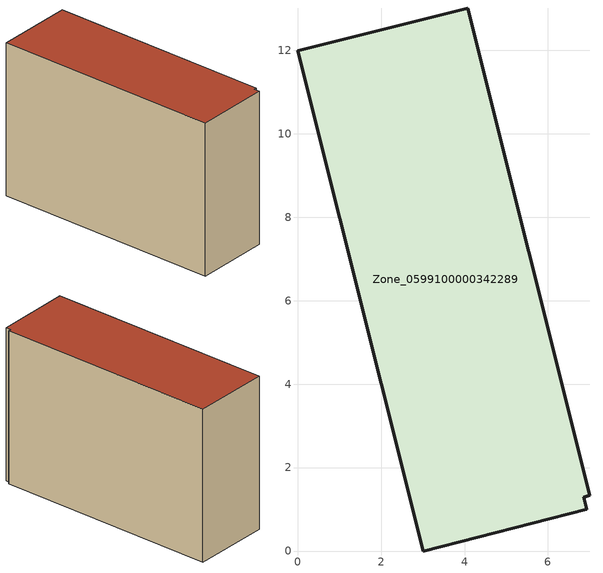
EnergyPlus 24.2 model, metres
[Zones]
Zone_0599100000342289
 floor ground (C_G): 0,11.99 4.08,13.02 7,1.33 6.86,1.29 6.93,1 3.01,0 z0
 wall outside (C_F): 4.08,13.02 0,11.99 3.01,0 6.93,1 6.86,1.29 7,1.33 4.08,13.02 z0:8.38
 roof outside (C_R): 0,11.99 3.01,0 6.93,1 6.86,1.29 7,1.33 4.08,13.02 z8.38
[BUILDING]
Pand.0599100000342289: North Axis=0; Terrain=City; Loads Convergence Tolerance Value=0.04; Temperature Convergence Tolerance Value=0.4; Solar Distribution=FullExterior; Maximum Number of Warmup Days=25; Minimum Number of Warmup Days=1
[Site:Location]
Rotterdam.The.Hague.AP_ZH_NLD Design_Conditions: Latitude=51.96; Longitude=4.45; Time Zone=1; Elevation=-4.5
[SITE:GROUNDTEMPERATURE:BUILDINGSURFACE]
18, 18, 18, 18, 18, 18, 18, 18, 18, 18, 18, 18
[MATERIAL] Thermal Absorptance=0.9; Solar Absorptance=0.7; Visible Absorptance=0.7
Name | Roughness | Thickness | Conductivity | Density | Specific Heat
G.TI.1992-2005 | MediumSmooth | 0.15 | 0.06 | 540 | 1210
F.TI.1992-2005 | Rough | 0.3 | 0.12 | 1920 | 840
R.TI.1992-2005 | MediumRough | 0.2 | 0.08 | 1500 | 1000
[CONSTRUCTION]
C_G: G.TI.1992-2005
C_F: F.TI.1992-2005
C_R: R.TI.1992-2005
[ZONE]
Zone_0599100000342289: Type=1; Multiplier=1; Ceiling Height=Autocalculate; Volume=Autocalculate; Floor Area=autocalculate; Part of Total Floor Area=Yes
[ZONEINFILTRATION:DESIGNFLOWRATE]
Infil_Zone_0599100000342289: Zone or ZoneList or Space or SpaceList=Zone_0599100000342289; Schedule=AlwaysOn; Design Flow Rate Calculation Method=Flow/Area; Flow Rate per Floor Area=0.0015; Constant Term Coefficient=1; Temperature Term Coefficient=0; Velocity Term Coefficient=0; Velocity Squared Term Coefficient=0
[HVACTEMPLATE:ZONE:IDEALLOADSAIRSYSTEM]
Zone_0599100000342289: Maximum Heating Supply Air Temperature=50; Minimum Cooling Supply Air Temperature=13; Maximum Heating Supply Air Humidity Ratio=0.0156; Minimum Cooling Supply Air Humidity Ratio=0.0077; Heating Limit=NoLimit; Cooling Limit=NoLimit; Dehumidification Control Type=ConstantSensibleHeatRatio; Cooling Sensible Heat Ratio=0.7; Dehumidification Setpoint=60; Humidification Control Type=None; Humidification Setpoint=30; Outdoor Air Method=None; Outdoor Air Flow Rate per Person=0.00944; Outdoor Air Flow Rate per Zone Floor Area=0; Outdoor Air Flow Rate per Zone=0; Demand Controlled Ventilation Type=None; Outdoor Air Economizer Type=NoEconomizer; Heat Recovery Type=None; Sensible Heat Recovery Effectiveness=0.7; Latent Heat Recovery Effectiveness=0.65
[ZONECONTROL:THERMOSTAT]
ThermostatControl_Zone_0599100000342289: Zone or ZoneList=Zone_0599100000342289; Control Type Schedule=DualSetpointControlType; Control 1=Thermostat_Zone_0599100000342289; Temperature Difference Between Cutout And Setpoint=0
[THERMOSTATSETPOINT:DUALSETPOINT]
Thermostat_Zone_0599100000342289: Heating Setpoint Temperature Schedule=HeatingSetpoint_Zone_0599100000342289; Cooling Setpoint Temperature Schedule=CoolingSetpoint_Zone_0599100000342289
[SCHEDULE:COMPACT]
HeatingSetpoint_Zone_0599100000342289: Through: 12/31, For: AllDays, Until: 24:00, 21
CoolingSetpoint_Zone_0599100000342289: Through: 12/31, For: AllDays, Until: 24:00, 24
DualSetpointControlType: Through: 12/31, For: AllDays, Until: 24:00, 4
AlwaysOn: Through: 12/31, For: AllDays, Until: 24:00, 1
